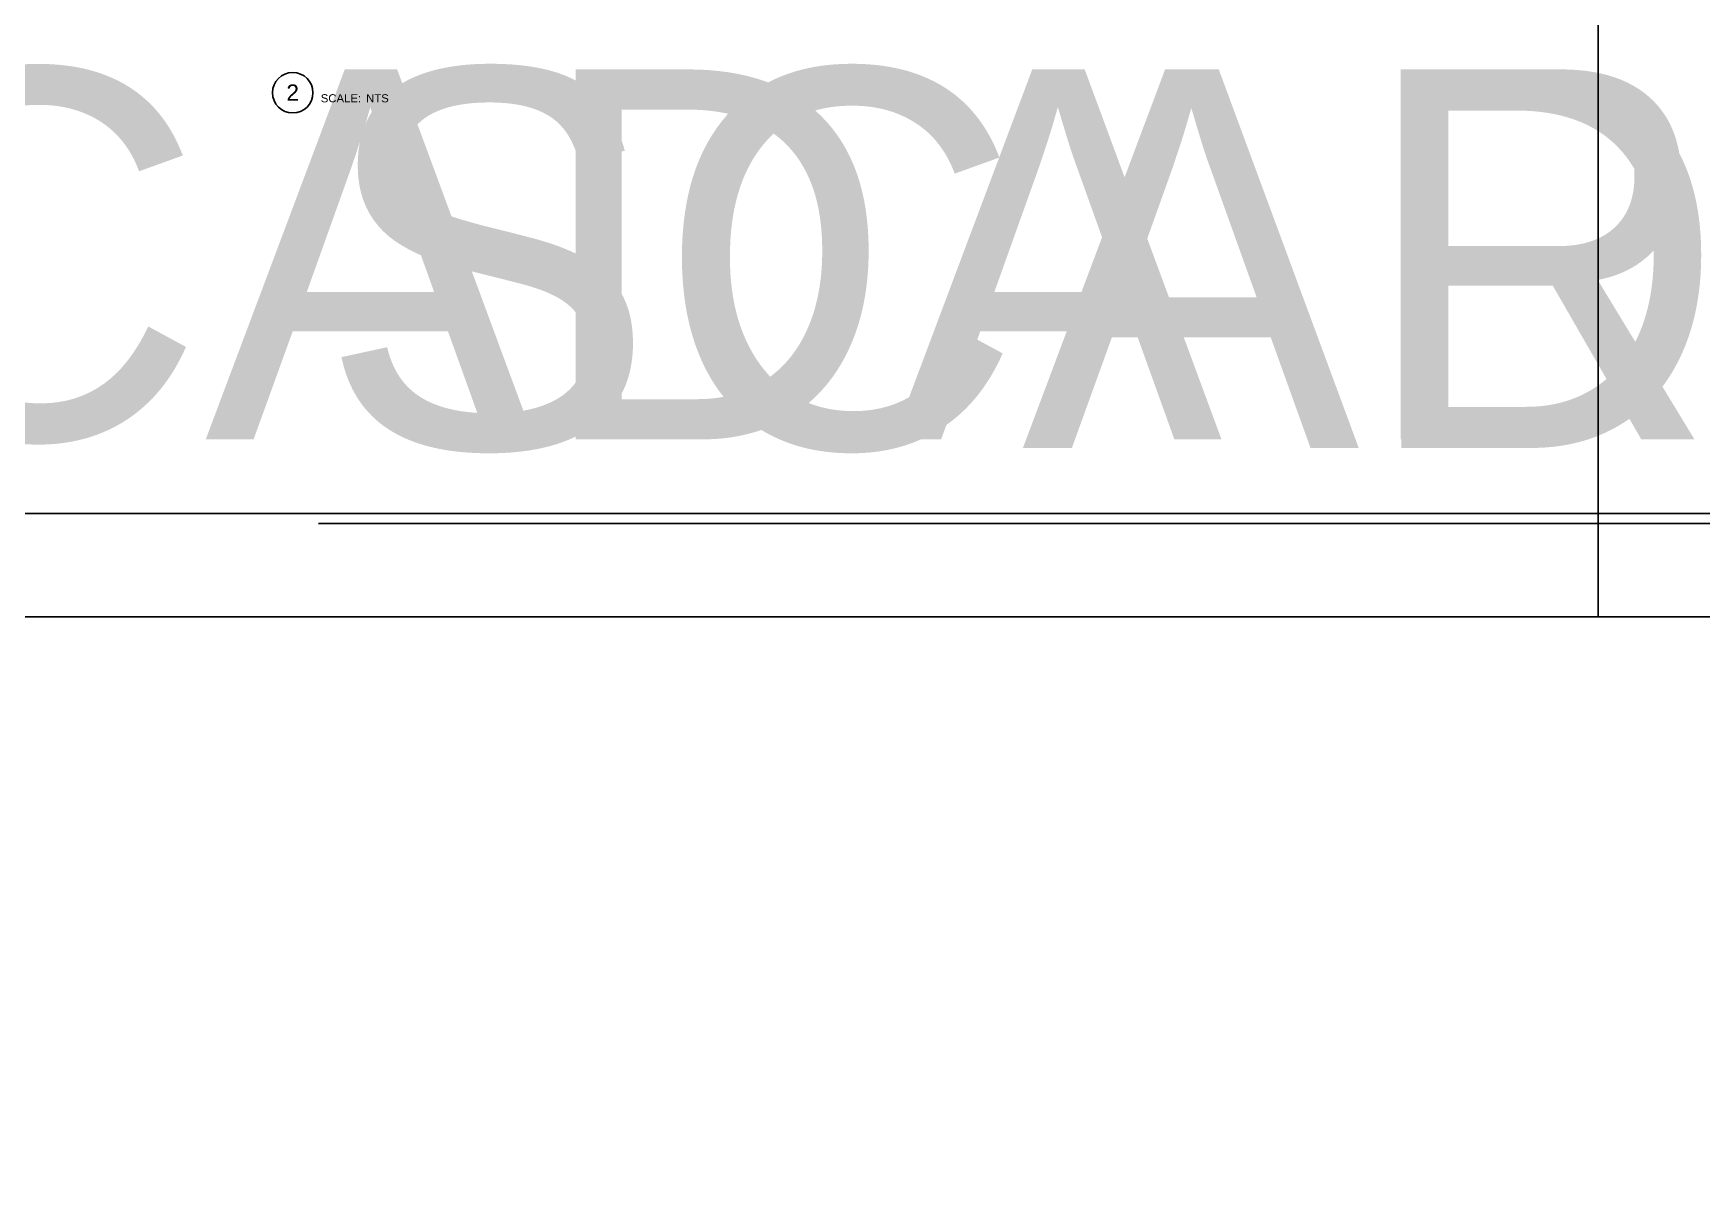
# Model space of a CAD drawing. Header units: feet. Extents: x -18 to 2540, y -48 to 1440.
# Drawn here: x 2009.1 to 2055.69, y 1345.37 to 1377.34 of the extents above; entities that cross this region are included whole.
import ezdxf
from ezdxf import colors
from ezdxf.entities.mleader import LeaderData, LeaderLine
from ezdxf.enums import TextEntityAlignment as Align
from ezdxf.math import Vec2, Vec3

# ---------------------------------------------------------------- set-up
doc = ezdxf.new("R2018")
doc.units = ezdxf.units.FT
doc.header["$MEASUREMENT"] = 0
doc.layers.add('G-ANNO-TEXT', color=1, linetype='Continuous')
doc.layers.add('G-NPLT', color=67, linetype='Continuous', plot=False)
doc.styles.add('NEI-A', font='arial.ttf')

# ---------------------------------------------------------------- blocks, each defined once
blk = doc.blocks.new('Equipment Callout Arrowhead .75')
at = {"color": 0}
blk.add_ellipse((-0.25, 0), major_axis=(0.743, 0), ratio=0.350959, start_param=-0.80282, end_param=3.944413, dxfattribs=at)
blk = doc.blocks.new('DETAIL_TITLE')
blk.add_circle((0.592, -0.513), 0.25)
at = {"style": 'NEI-A', "flags": 8}
blk.add_attdef('#', text='', height=0.25, dxfattribs=at).set_placement((0.592, -0.511), align=Align.MIDDLE_CENTER)
at = {"lineweight": 30, "flags": 104}
blk.add_attdef('DETAIL_TITLE', text='', height=0.25, dxfattribs=at).set_placement((0.91, -0.525), align=Align.BOTTOM_LEFT)
at = {"style": 'NEI-A'}
for tag, p in [('SCALE:', (0.939, -0.738)), ('1"_=_', (1.547, -0.738))]:
    blk.add_attdef(tag, text='', height=0.109, dxfattribs=at).set_placement(p, align=Align.BOTTOM_LEFT)

msp = doc.modelspace()

# ---------------------------------------------------------------- linework, layer by layer
at = {"layer": 'G-NPLT'}
msp.add_lwpolyline([(2247.250371, 1361.042716), (1987.982256, 1361.042716), (1987.982256, 1407.063072)], dxfattribs=at)

# ---------------------------------------------------------------- block references
at = {"layer": 'G-ANNO-TEXT'}
ref = msp.add_blockref('DETAIL_TITLE', (2015.001704, 1376.842178), dxfattribs=dict(at, xscale=2.26283738676726, yscale=2.26283738676726, zscale=2.26283738676726))
ref.add_attrib('#', '2', dxfattribs={"layer": '0', "height": 0.452567, "style": 'NEI-A'}).set_placement((2016.341756, 1375.686094), align=Align.MIDDLE_CENTER)
lines = msp.add_mtext('{\\LSCADA RACK DETAIL (SIDE VIEW)}', dxfattribs={"layer": '0', "insert": (2017.060652, 1376.332726), "char_height": 10.57518883, "attachment_point": 1})
ref.add_attrib('DETAIL_TITLE', '', (2017.060652, 1376.332726)).embed_mtext(lines)
ref.add_attrib('SCALE:', 'SCALE:', dxfattribs={"layer": '0', "height": 0.2262837, "style": 'NEI-A'}).set_placement((2017.125715, 1375.639119), align=Align.TOP_LEFT)
ref.add_attrib('1"_=_', 'NTS', dxfattribs={"layer": '0', "height": 0.2262837, "style": 'NEI-A'}).set_placement((2018.392283, 1375.639119), align=Align.TOP_LEFT)
ref = msp.add_blockref('DETAIL_TITLE', (1992.628943, 1376.842178), dxfattribs=dict(at, xscale=2.26283738676726, yscale=2.26283738676726, zscale=2.26283738676726))
lines = msp.add_mtext('{\\LSCADA RACK ELEVATION DETAIL}', dxfattribs={"layer": '0', "insert": (1994.687891, 1376.332726), "char_height": 10.33535964, "attachment_point": 1})
ref.add_attrib('DETAIL_TITLE', '', (1994.687891, 1376.332726)).embed_mtext(lines)

# ---------------------------------------------------------------- next in the draw order: leaders
ml = msp.add_multileader_mtext('Standard', dxfattribs=at)
ml.set_content('\\A1;6 MOTOR CONTROL CABLE CONDUITS (TYP.)', color=256, style='NEI-A')
ml.set_leader_properties()
ml.set_arrow_properties(name='Equipment Callout Arrowhead .75')
ml.build(insert=Vec2(0, 0))
ml.multileader.update_dxf_attribs({"dogleg_length": 0.0625, "arrow_head_size": 0.125})
ctx = ml.context
ctx.base_point, ctx.char_height, ctx.arrow_head_size, ctx.landing_gap_size, ctx.plane_origin = Vec3(2133.680839, 1383.790863), 0.1, 0.125, 0.09, Vec3(2077.345805, 1319.927864)
notes = []
notes.append((ctx, [(0, (0, 0, 0), (0, 0), (1, 0), 1, [])]))
ctx.mtext.insert, ctx.mtext.width, ctx.mtext.flow_direction = Vec3(2133.770839, 1383.855563), 2.21448175, 5
ctx.mtext.has_bg_fill, ctx.mtext.bg_color, ctx.mtext.bg_scale_factor, ctx.mtext.bg_transparency, ctx.mtext.use_window_bg_color = 1, -1027028792, 1.5, 0, 1
for ctx, leaders in notes:
    for number, flags, end, landing, length, lines in leaders:
        leader = LeaderData()
        leader.index, (leader.has_last_leader_line, leader.has_dogleg_vector, leader.attachment_direction) = number, flags
        leader.last_leader_point, leader.dogleg_vector, leader.dogleg_length = Vec3(end), Vec3(landing), length
        for number, points, colour, breaks in lines:
            line = LeaderLine()
            line.index, line.vertices, line.color, line.breaks = number, Vec3.list(points), colors.encode_raw_color(colour), breaks
            leader.lines.append(line)
        ctx.leaders.append(leader)

# ---------------------------------------------------------------- next in the draw order: linework, layer by layer
at = {"layer": 'G-NPLT'}
msp.add_lwpolyline([(2052.799285, 1407.063072), (2052.799285, 1361.042716)], dxfattribs=at)

doc.saveas('drawing.dxf')
